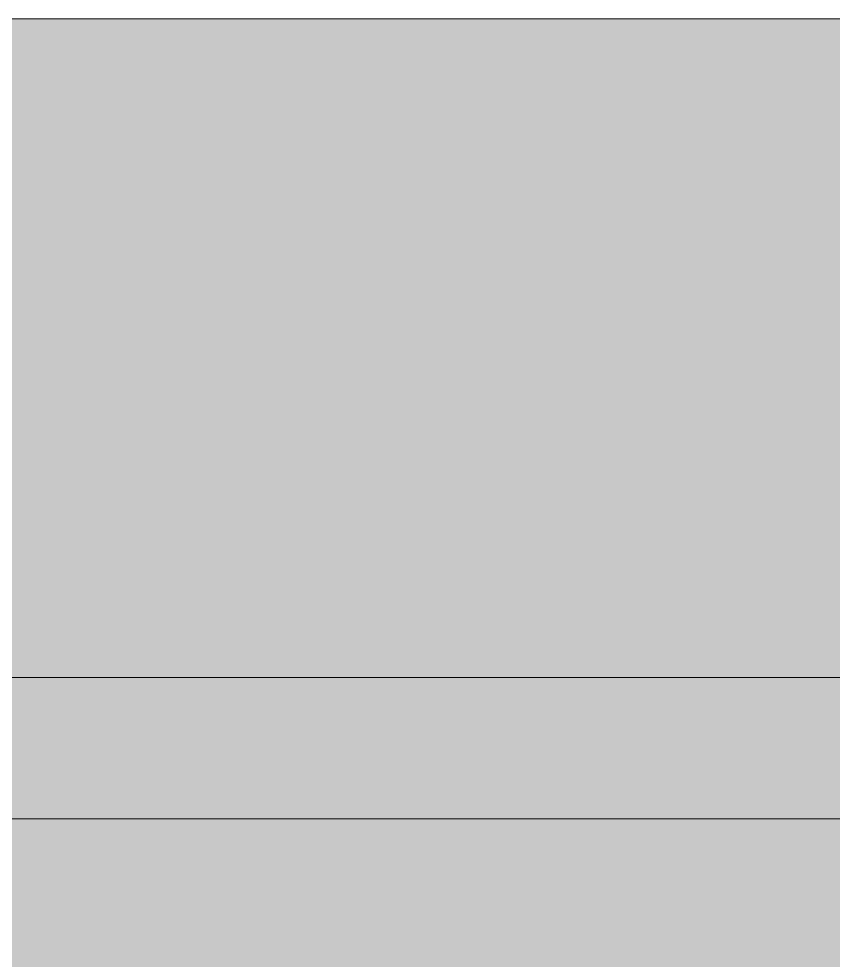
# Model space of a CAD drawing. Header units: inches. Extents: x 1750 to 8392, y -297 to 660.
# Drawn here: x 2257.728 to 2260.455, y 160.249 to 163.401 of the extents above; entities that cross this region are included whole.
import ezdxf

# ---------------------------------------------------------------- set-up
doc = ezdxf.new("R2010")
doc.units = ezdxf.units.IN
doc.header["$MEASUREMENT"] = 0
for name, color, linetype, lineweight in [('A-DOOR-3', 31, 'Continuous', 9), ('A-DOOR-FRAM', 31, 'Continuous', 9), ('A-FLOR-HRAL', 11, 'Continuous', 9)]:
    doc.layers.add(name, color=color, linetype=linetype, lineweight=lineweight)

# ---------------------------------------------------------------- blocks, each defined once
blk = doc.blocks.new('Door-Inswing-Andersen-400_Series-Single - 3_ 0-1_8_ x custom height - _1st _ 2nd floor-2652130-BUILDING ELEVATION - EAST')
at = {"layer": 'A-DOOR-FRAM'}
h = blk.add_hatch(color=256, dxfattribs=at)
h.paths.add_polyline_path([(2257.1237, 139.172), (2289.1237, 139.172), (2289.1237, 141.3543), (2257.1237, 141.3543), (2257.1237, 140.3346)], flags=0)
h.paths.add_polyline_path([(2288.1462, 142.3008), (2289.1237, 142.3008), (2289.1237, 144.5027), (2257.1237, 144.5027), (2257.1237, 142.3008), (2287.1837, 142.3008)], flags=0)
h.paths.add_polyline_path([(2285.5612, 145.4492), (2289.1237, 145.4492), (2289.1237, 147.6511), (2285.5612, 147.6511), (2285.5612, 147.5), (2260.6862, 147.5), (2260.6784, 147.6511), (2257.1237, 147.6511), (2257.1237, 145.4492), (2285.4544, 145.4492)], flags=0)
h.paths.add_polyline_path([(2285.5612, 148.5977), (2289.1237, 148.5977), (2289.1237, 150.7996), (2285.5612, 150.7996)], flags=0)
h.paths.add_polyline_path([(2257.1237, 148.5977), (2260.6862, 148.5977), (2260.6862, 150.7996), (2257.1237, 150.7996)], flags=0)
h.paths.add_polyline_path([(2285.5612, 151.7461), (2289.1237, 151.7461), (2289.1237, 153.9519), (2285.5612, 153.9519)], flags=0)
h.paths.add_polyline_path([(2260.4651, 151.7461), (2260.6862, 151.7461), (2260.6862, 153.9519), (2257.1237, 153.9519), (2257.1237, 151.7461)], flags=0)
h.paths.add_polyline_path([(2260.301, 154.8984), (2260.6862, 154.8984), (2260.6862, 157.1004), (2257.1237, 157.1004), (2257.1237, 154.8984)], flags=0)
h.paths.add_polyline_path([(2285.5612, 154.8984), (2289.1237, 154.8984), (2289.1237, 157.1004), (2285.5612, 157.1004)], flags=0)
h.paths.add_polyline_path([(2257.1237, 158.0469), (2260.6862, 158.0469), (2260.6862, 160.2488), (2257.1237, 160.2488)], flags=0)
h.paths.add_polyline_path([(2289.1237, 158.0469), (2289.1237, 160.2488), (2285.5612, 160.2488), (2285.5612, 158.0469), (2286.1104, 158.0469)], flags=0)
h.paths.add_polyline_path([(2286.2744, 161.1953), (2289.1237, 161.1953), (2289.1237, 163.4011), (2285.5612, 163.4011), (2285.5612, 161.1953)], flags=0)
h.paths.add_polyline_path([(2257.1237, 161.1953), (2260.6862, 161.1953), (2260.6862, 163.4011), (2257.1237, 163.4011)], flags=0)
h.paths.add_polyline_path([(2257.1237, 164.3477), (2260.6862, 164.3477), (2260.6862, 166.5496), (2257.1237, 166.5496)], flags=0)
h.paths.add_polyline_path([(2285.5612, 164.3477), (2289.1237, 164.3477), (2289.1237, 166.5496), (2285.5612, 166.5496)], flags=0)
h.paths.add_polyline_path([(2260.6862, 167.4961), (2260.6862, 169.5496), (2257.1237, 169.5496), (2257.1237, 167.4961), (2259.645, 167.4961)], flags=0)
h.paths.add_polyline_path([(2286.6025, 167.4961), (2289.1237, 167.4961), (2289.1237, 169.5496), (2285.5612, 169.5496), (2285.5612, 167.4961)], flags=0)
h.paths.add_polyline_path([(2260.6862, 170.4961), (2260.6862, 177.1548), (2257.1237, 177.1548), (2257.1237, 170.4961), (2259.4888, 170.4961)], flags=0)
h.paths.add_polyline_path([(2286.7587, 170.4961), (2289.1237, 170.4961), (2289.1237, 177.1548), (2285.5612, 177.1548), (2285.5612, 170.4961)], flags=0)
h.paths.add_polyline_path([(2259.1111, 177.75), (2260.6862, 177.75), (2260.6862, 222.875), (2285.5612, 222.875), (2285.5612, 177.75), (2289.1237, 177.75), (2289.1237, 226.4375), (2257.1237, 226.4375), (2257.1237, 177.75)], flags=0)
blk = doc.blocks.new('Railing - Railing-2567109-BUILDING ELEVATION - EAST')
at = {"layer": 'A-FLOR-HRAL'}
h = blk.add_hatch(color=256, dxfattribs=at)
h.paths.add_polyline_path([(2218.781, 160.7221), (2248.3081, 160.7221), (2248.3081, 161.1953), (2218.4487, 161.1953), (2217.9755, 160.7221)], flags=0)
h.paths.add_polyline_path([(2325.6841, 160.7221), (2326.5926, 160.7221), (2326.5926, 161.1953), (2296.7333, 161.1953), (2296.7333, 160.7221), (2324.8919, 160.7221)], flags=0)
h.paths.add_polyline_path([(2328.247, 160.7221), (2327.7737, 161.1953), (2327.7737, 160.7221)], flags=0)
h.paths.add_polyline_path([(2250.6665, 160.7221), (2295.5522, 160.7221), (2295.5522, 161.1953), (2249.4892, 161.1953), (2249.4892, 160.7221), (2250.423, 160.7221)], flags=0)
h = blk.add_hatch(color=256, dxfattribs=at)
h.paths.add_polyline_path([(2324.8919, 160.2488), (2326.5926, 160.2488), (2326.5926, 160.7221), (2296.7333, 160.7221), (2296.7333, 160.2488), (2320.7021, 160.2488)], flags=0)
h.paths.add_polyline_path([(2218.4487, 160.2488), (2248.3081, 160.2488), (2248.3081, 160.7221), (2217.9755, 160.7221)], flags=0)
h.paths.add_polyline_path([(2327.7737, 160.2488), (2328.247, 160.7221), (2327.7737, 160.7221)], flags=0)
h.paths.add_polyline_path([(2250.6407, 160.2488), (2295.5522, 160.2488), (2295.5522, 160.7221), (2249.4892, 160.7221), (2249.4892, 160.2488), (2250.423, 160.2488)], flags=0)
for p, q in [((2295.5522, 163.4011), (2249.4892, 163.4011)), ((2249.4892, 161.1953), (2295.5522, 161.1953)), ((2295.5522, 160.7221), (2249.4892, 160.7221))]:
    blk.add_line(p, q, dxfattribs=at)

msp = doc.modelspace()

# ---------------------------------------------------------------- block references
at = {"layer": 'A-DOOR-3'}
msp.add_blockref('Door-Inswing-Andersen-400_Series-Single - 3_ 0-1_8_ x custom height - _1st _ 2nd floor-2652130-BUILDING ELEVATION - EAST', (0, 0), dxfattribs=at)
at = {"layer": 'A-FLOR-HRAL'}
msp.add_blockref('Railing - Railing-2567109-BUILDING ELEVATION - EAST', (0, 0), dxfattribs=at)

doc.saveas('drawing.dxf')
